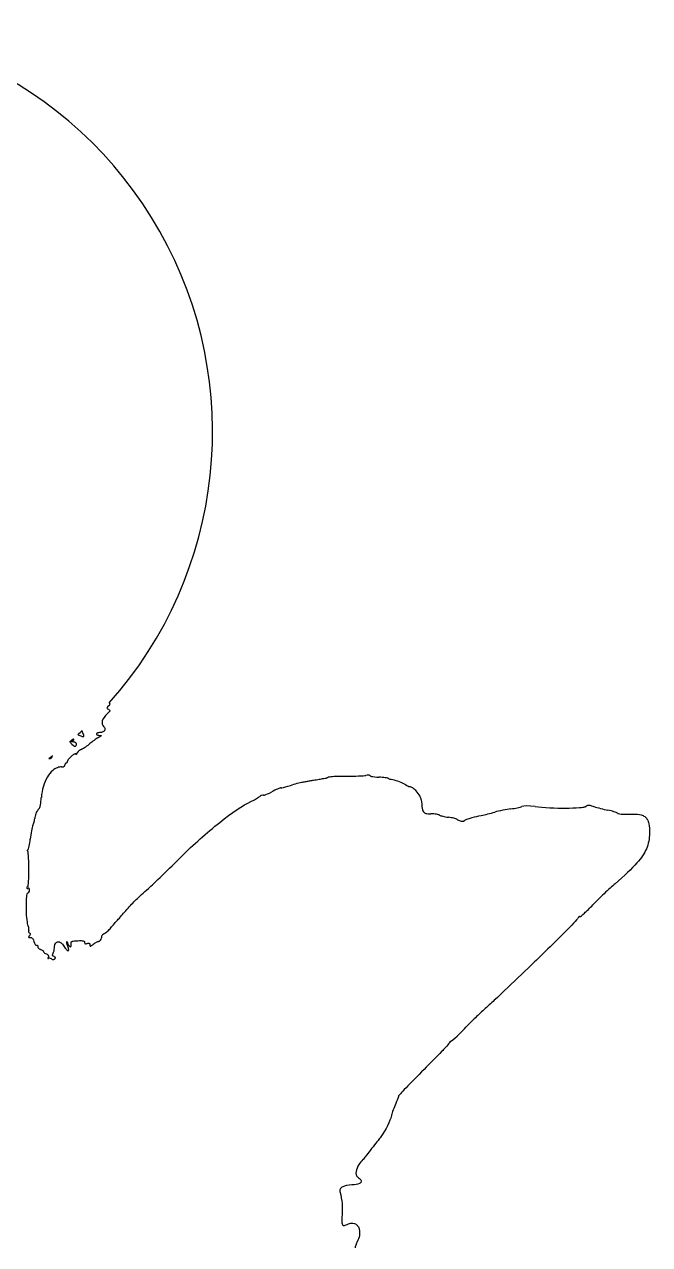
# Model space of a CAD drawing. Header units: millimetres. Extents: x -72 to 1, y -1 to 114.
# Drawn here: x -32.13 to -22.92, y 83.1 to 101.07 of the extents above; entities that cross this region are included whole.
import ezdxf

# ---------------------------------------------------------------- set-up
doc = ezdxf.new("R2010")
doc.units = ezdxf.units.MM
doc.header["$MEASUREMENT"] = 0

msp = doc.modelspace()

# ---------------------------------------------------------------- linework, layer by layer
msp.add_line((-24.684, 87.195), (-25.078, 86.817))
for start, end in [(-41.7233, 242.9561), (312.0138, 312.8307), (310.5168, 310.9956), (306.7117, 307.3586)]:
    msp.add_arc((-35.356, 95.068), 6, start, end)
for centre, major_axis, ratio, start_param, end_param in [((-30.903, 91.039), (0.0366, 0.0248), 0.352958, 4.925747, 6.527431), ((-30.744, 91.372), (-0.125, -0.306), 0.202352, 6.114635, 6.288105), ((-25.418, 92.151), (5.564, 1.386), 0.113871, 2.940744, 3.20995), ((-31.242, 90.735), (-0.107, -0.119), 0.723642, 0.085597, 0.223653), ((-31.1, 90.511), (0.084, 0.0611), 0.113571, 0.698499, 2.306272), ((-31.488, 90.629), (0.116, -0.19), 0.229423, 5.586436, 6.398852), ((-31.261, 90.427), (0.192, -0.094), 0.323283, 2.560068, 2.68826), ((-31.293, 90.361), (0.0641, 0.0376), 0.338809, 1.321755, 2.926386), ((-31.229, 90.445), (0.088, 0.06), 0.138564, 3.869023, 5.478402), ((-31.859, 90.37), (0.14, -0.094), 0.366864, 6.122205, 6.634591), ((-31.511, 90.217), (0.0013, 0.024), 0.781216, 3.178775, 4.782476), ((-31.631, 90.195), (0.0984, -0.0405), 0.456665, 5.444766, 6.469098), ((-31.512, 90.165), (-0.0014, -0.0277), 0.667182, 3.170717, 4.789202), ((-27.329, 90.011), (0.236, 0.001), 0.055694, 4.461177, 6.07527), ((-27.086, 89.992), (0.0508, 0.0101), 0.366702, 0.130983, 1.738232), ((-26.881, 89.969), (0.119, -0.007), 0.096439, 0.168801, 1.780805), ((-26.489, 89.872), (0.043, -0.0257), 0.249714, 4.285985, 5.891673), ((-31.897, 89.667), (0.013, 0.148), 0.115828, 3.236884, 4.835785), ((-28.653, 89.684), (0.0469, 0.032), 0.314957, 0.136583, 1.735404), ((-28.453, 89.768), (0.109, 0.056), 0.103078, 0.192413, 1.795778), ((-25.079, 89.484), (0.161, 0.033), 0.06882, 0.758856, 2.368035), ((-24.913, 89.534), (0.123, 0.021), 0.085288, 4.274745, 5.882975), ((-24.465, 89.458), (0.351, -0.077), 0.182415, 2.022965, 2.869842), ((-23.506, 89.477), (0.115, -0.026), 0.108082, 0.215133, 1.824412), ((-32.002, 89.318), (0.0214, 0.0711), 0.209023, 4.074977, 5.679273), ((-26.115, 89.426), (0.106, -0.007), 0.148345, 0.211654, 1.822814), ((-25.908, 89.409), (0.105, -0.017), 0.127559, 3.364899, 4.974841), ((-25.86, 89.376), (0.104, -0.016), 0.113359, 0.198497, 1.810518), ((-32.015, 89.13), (-0.022, -0.152), 0.126934, 3.521815, 5.126348), ((-32.065, 89.054), (0.015, 0.142), 0.151757, 3.260044, 4.85722), ((-32.096, 88.423), (0.014, 0.474), 0.065948, 5.179097, 6.284399), ((-29.975, 88.67), (0.358, 0.35), 0.022001, 3.545189, 5.157914), ((-32.077, 88.627), (-0.001, 0.253), 0.059304, 3.137968, 4.745269), ((-23.592, 88.242), (0.229, 0.218), 0.048265, 0.712806, 2.319648), ((-32.076, 88.354), (-0.0007, -0.02), 0.751948, 3.165721, 4.764581), ((-32.073, 88.365), (-0.0145, -0.0214), 0.564048, 5.585456, 7.186009), ((-32.082, 88.307), (0.0171, 0.037), 0.650927, 3.728107, 5.333806), ((-32.071, 88.31), (0.0064, 0.0377), 0.461988, 5.061953, 6.676008), ((-23.783, 88.096), (0.162, 0.166), 0.068912, 3.205097, 4.812961), ((-23.945, 87.915), (0.0223, 0.0008), 0.66581, 1.512927, 3.120957), ((-32.08, 87.753), (-0.0025, 0.0358), 0.557503, 4.01409, 5.62962), ((-32.043, 87.717), (-0.0019, -0.0315), 0.730084, 4.300973, 5.916455), ((-30.897, 87.739), (0.063, 0.0619), 0.167449, 3.660474, 5.269466), ((-31.946, 87.597), (0.0003, -0.0931), 0.48776, 5.097109, 6.282602), ((-31.087, 87.523), (0.0548, 0.0372), 0.210333, 0.297018, 1.902737), ((-30.946, 87.666), (0.0396, 0.0231), 0.283482, 1.433158, 3.051484), ((-31.956, 87.485), (0.0312, 0.0088), 0.526348, 5.756009, 7.366481), ((-31.88, 87.462), (0.0479, -0.0212), 0.414019, 3.081951, 4.69229), ((-31.888, 87.428), (0.048, -0.024), 0.243435, 0.117378, 1.715244), ((-31.804, 87.394), (0.0359, -0.0138), 0.353124, 3.273038, 4.888949), ((-31.704, 87.434), (-0.0122, -0.0568), 0.241345, 0.695294, 2.302293), ((-31.746, 87.294), (0.0284, -0.0188), 0.593538, 1.38732, 2.993024), ((-25.648, 86.3), (0.2, 0.207), 0.060468, 3.193817, 4.996662), ((-25.848, 86.074), (-0.0019, -0.0179), 0.860714, 3.22689, 4.835512), ((-26.255, 85.646), (-0.362, -0.362), 0.0249, 4.646755, 6.261635), ((-26.673, 85.111), (-0.048, -0.118), 0.083819, 4.40039, 5.997819), ((-27.226, 83.109), (-0.0269, -0.0654), 0.188595, 4.253549, 5.857387)]:
    msp.add_ellipse(centre, major_axis=major_axis, ratio=ratio, start_param=start_param, end_param=end_param)
for points, knots in [([(-30.886, 91.032), (-30.894, 91.025), (-30.9, 91.02), (-30.907, 91.013), (-30.909, 91.011), (-30.91, 91.007), (-30.911, 91.006), (-30.911, 91.003), (-30.911, 91.002), (-30.91, 91), (-30.909, 90.998), (-30.905, 90.993), (-30.899, 90.988), (-30.89, 90.982)], [0, 0, 0, 0, 0.00305107, 0.00305107, 0.00501725, 0.00501725, 0.00610502, 0.00610502, 0.00703363, 0.00703363, 0.00815053, 0.00815053, 0.01175052, 0.01175052, 0.01175052, 0.01175052]), ([(-30.89, 90.982), (-30.883, 90.977), (-30.878, 90.973), (-30.873, 90.967), (-30.872, 90.965), (-30.87, 90.962), (-30.87, 90.96), (-30.87, 90.957), (-30.871, 90.955), (-30.873, 90.951), (-30.874, 90.948), (-30.882, 90.938), (-30.89, 90.93), (-30.901, 90.92)], [0, 0, 0, 0, 0.00258082, 0.00258082, 0.00379894, 0.00379894, 0.00481255, 0.00481255, 0.00591632, 0.00591632, 0.00767298, 0.00767298, 0.01131781, 0.01131781, 0.01131781, 0.01131781]), ([(-31.327, 90.602), (-31.305, 90.592), (-31.288, 90.586), (-31.269, 90.581), (-31.263, 90.58), (-31.258, 90.581), (-31.256, 90.581), (-31.253, 90.582), (-31.253, 90.583), (-31.251, 90.584), (-31.251, 90.585), (-31.25, 90.587), (-31.25, 90.589), (-31.25, 90.592), (-31.25, 90.595), (-31.252, 90.603), (-31.255, 90.61), (-31.259, 90.618)], [0, 0, 0, 0, 0.0072358, 0.0072358, 0.01120346, 0.01120346, 0.01280791, 0.01280791, 0.01386856, 0.01386856, 0.01483981, 0.01483981, 0.01609083, 0.01609083, 0.01845698, 0.01845698, 0.02391284, 0.02391284, 0.02391284, 0.02391284]), ([(-31.259, 90.618), (-31.264, 90.626), (-31.269, 90.636), (-31.275, 90.655), (-31.277, 90.663), (-31.277, 90.668)], [0, 0, 0, 0, 0.003048392, 0.003048392, 0.005938936, 0.005938936, 0.005938936, 0.005938936]), ([(-31.02, 90.638), (-31.032, 90.638), (-31.042, 90.636), (-31.054, 90.632), (-31.057, 90.63), (-31.062, 90.626), (-31.063, 90.625), (-31.065, 90.622), (-31.065, 90.62), (-31.066, 90.617), (-31.065, 90.616), (-31.065, 90.614), (-31.064, 90.612), (-31.062, 90.609), (-31.06, 90.608), (-31.056, 90.605), (-31.052, 90.603), (-31.041, 90.6), (-31.033, 90.598), (-31.023, 90.598)], [0, 0, 0, 0, 0.00358229, 0.00358229, 0.00584431, 0.00584431, 0.0074179, 0.0074179, 0.00860205, 0.00860205, 0.0096595, 0.0096595, 0.01084404, 0.01084404, 0.01259081, 0.01259081, 0.0154034, 0.0154034, 0.01938087, 0.01938087, 0.01938087, 0.01938087]), ([(-31.023, 90.598), (-31.013, 90.598), (-31.006, 90.598), (-31, 90.596), (-30.999, 90.596), (-30.997, 90.595), (-30.997, 90.595), (-30.997, 90.594), (-30.997, 90.594), (-30.996, 90.594), (-30.996, 90.593), (-30.997, 90.593), (-30.997, 90.592), (-30.997, 90.592), (-30.998, 90.591), (-30.999, 90.589), (-31.001, 90.588), (-31.01, 90.581), (-31.023, 90.574), (-31.041, 90.564)], [0, 0, 0, 0, 0.00289206, 0.00289206, 0.00404851, 0.00404851, 0.00448384, 0.00448384, 0.00478138, 0.00478138, 0.00506246, 0.00506246, 0.00544124, 0.00544124, 0.00615414, 0.00615414, 0.00777073, 0.00777073, 0.01261083, 0.01261083, 0.01261083, 0.01261083]), ([(-30.958, 90.726), (-30.952, 90.719), (-30.947, 90.713), (-30.943, 90.701), (-30.941, 90.696), (-30.941, 90.685), (-30.942, 90.68), (-30.946, 90.671), (-30.949, 90.666), (-30.958, 90.657), (-30.964, 90.652), (-30.977, 90.645), (-30.985, 90.642), (-31.002, 90.639), (-31.011, 90.638), (-31.02, 90.638)], [0, 0, 0, 0, 0.00264709, 0.00264709, 0.00473937, 0.00473937, 0.00661889, 0.00661889, 0.0086927, 0.0086927, 0.01146066, 0.01146066, 0.01444615, 0.01444615, 0.0179008, 0.0179008, 0.0179008, 0.0179008]), ([(-31.458, 90.507), (-31.458, 90.504), (-31.457, 90.501), (-31.45, 90.489), (-31.44, 90.478), (-31.426, 90.466)], [0, 0, 0, 0, 0.000811357, 0.000811357, 0.003499125, 0.003499125, 0.003499125, 0.003499125]), ([(-31.411, 90.503), (-31.418, 90.503), (-31.423, 90.503), (-31.429, 90.504), (-31.43, 90.504), (-31.432, 90.505), (-31.432, 90.505), (-31.432, 90.505), (-31.433, 90.506), (-31.433, 90.506), (-31.433, 90.506), (-31.433, 90.507), (-31.433, 90.507), (-31.432, 90.508), (-31.432, 90.508), (-31.431, 90.51), (-31.43, 90.511), (-31.425, 90.515), (-31.42, 90.518), (-31.415, 90.522)], [0, 0, 0, 0, 0.002102491, 0.002102491, 0.003255537, 0.003255537, 0.003638078, 0.003638078, 0.003886308, 0.003886308, 0.004109766, 0.004109766, 0.004392128, 0.004392128, 0.004893888, 0.004893888, 0.005976754, 0.005976754, 0.008152292, 0.008152292, 0.008152292, 0.008152292]), ([(-31.415, 90.522), (-31.408, 90.526), (-31.404, 90.529), (-31.401, 90.533), (-31.4, 90.534), (-31.399, 90.536), (-31.399, 90.536), (-31.399, 90.537), (-31.399, 90.538), (-31.399, 90.538), (-31.399, 90.539), (-31.4, 90.539), (-31.4, 90.539), (-31.401, 90.54), (-31.402, 90.54), (-31.403, 90.54), (-31.404, 90.54), (-31.405, 90.54)], [0, 0, 0, 0, 0.002155061, 0.002155061, 0.00281758, 0.00281758, 0.003138277, 0.003138277, 0.003338721, 0.003338721, 0.003511269, 0.003511269, 0.003706229, 0.003706229, 0.004024297, 0.004024297, 0.004519735, 0.004519735, 0.004519735, 0.004519735]), ([(-31.367, 90.443), (-31.364, 90.447), (-31.362, 90.452), (-31.361, 90.462), (-31.361, 90.467), (-31.363, 90.475), (-31.365, 90.479), (-31.37, 90.487), (-31.374, 90.49), (-31.382, 90.496), (-31.387, 90.498), (-31.399, 90.502), (-31.405, 90.503), (-31.411, 90.503)], [0, 0, 0, 0, 0.001628216, 0.001628216, 0.002980517, 0.002980517, 0.004290607, 0.004290607, 0.005803396, 0.005803396, 0.007432484, 0.007432484, 0.009274593, 0.009274593, 0.009274593, 0.009274593]), ([(-31.77, 90.258), (-31.765, 90.257), (-31.761, 90.256), (-31.751, 90.257), (-31.747, 90.258), (-31.737, 90.262), (-31.731, 90.265), (-31.726, 90.268)], [0, 0, 0, 0, 0.001381819, 0.001381819, 0.002852048, 0.002852048, 0.004614032, 0.004614032, 0.004614032, 0.004614032]), ([(-31.369, 90.321), (-31.369, 90.322), (-31.369, 90.323), (-31.371, 90.324), (-31.371, 90.324), (-31.373, 90.325), (-31.374, 90.325), (-31.377, 90.326), (-31.379, 90.325), (-31.386, 90.324), (-31.39, 90.322), (-31.406, 90.314), (-31.42, 90.304), (-31.449, 90.28), (-31.463, 90.266), (-31.479, 90.247), (-31.484, 90.24), (-31.488, 90.231), (-31.49, 90.228), (-31.491, 90.222), (-31.492, 90.22), (-31.492, 90.217)], [0, 0, 0, 0, 0.00029457, 0.00029457, 0.00055715, 0.00055715, 0.00088042, 0.00088042, 0.00144466, 0.00144466, 0.00281447, 0.00281447, 0.00673708, 0.00673708, 0.0108934, 0.0108934, 0.01270016, 0.01270016, 0.01343282, 0.01343282, 0.01402968, 0.01402968, 0.01402968, 0.01402968]), ([(-31.358, 90.329), (-31.358, 90.327), (-31.358, 90.323), (-31.36, 90.318), (-31.36, 90.317), (-31.361, 90.315), (-31.361, 90.315), (-31.362, 90.314), (-31.362, 90.314), (-31.363, 90.314), (-31.363, 90.314), (-31.363, 90.314), (-31.364, 90.314), (-31.364, 90.314), (-31.365, 90.315), (-31.366, 90.316), (-31.366, 90.316), (-31.367, 90.318), (-31.368, 90.32), (-31.369, 90.321)], [0, 0, 0, 0, 0.000741099, 0.000741099, 0.001010433, 0.001010433, 0.001112321, 0.001112321, 0.001173831, 0.001173831, 0.001225, 0.001225, 0.001280047, 0.001280047, 0.001366427, 0.001366427, 0.001557783, 0.001557783, 0.001840562, 0.001840562, 0.001840562, 0.001840562]), ([(-31.579, 90.135), (-31.601, 90.135), (-31.622, 90.13), (-31.667, 90.113), (-31.69, 90.098), (-31.739, 90.056), (-31.765, 90.024), (-31.814, 89.943), (-31.833, 89.896), (-31.864, 89.795), (-31.874, 89.74), (-31.878, 89.684)], [0, 0, 0, 0, 0.00653592, 0.00653592, 0.01454214, 0.01454214, 0.02591425, 0.02591425, 0.03839567, 0.03839567, 0.05240676, 0.05240676, 0.05240676, 0.05240676]), ([(-28.348, 89.825), (-28.344, 89.825), (-28.339, 89.826), (-28.31, 89.831), (-28.259, 89.846), (-28.209, 89.862)], [0, 0, 0, 0, 0.00100519, 0.00100519, 0.007426978, 0.007426978, 0.007426978, 0.007426978]), ([(-28.209, 89.862), (-28.177, 89.873), (-28.142, 89.883), (-28.078, 89.901), (-28.048, 89.907), (-28.03, 89.911)], [0, 0, 0, 0, 0.00985149, 0.00985149, 0.01987529, 0.01987529, 0.01987529, 0.01987529]), ([(-28.03, 89.911), (-28.011, 89.914), (-27.989, 89.918), (-27.956, 89.923), (-27.936, 89.927), (-27.923, 89.929)], [0, 0, 0, 0, 0.00575371, 0.00575371, 0.01006305, 0.01006305, 0.01006305, 0.01006305]), ([(-27.923, 89.929), (-27.909, 89.932), (-27.883, 89.936), (-27.842, 89.943), (-27.813, 89.948), (-27.788, 89.952)], [0, 0, 0, 0, 0.0042398, 0.0042398, 0.01101869, 0.01101869, 0.01101869, 0.01101869]), ([(-27.788, 89.952), (-27.765, 89.956), (-27.739, 89.96), (-27.71, 89.965), (-27.685, 89.968), (-27.681, 89.969)], [0, 0, 0, 0, 0.006952751, 0.006952751, 0.009175265, 0.009175265, 0.009175265, 0.009175265]), ([(-27.681, 89.969), (-27.68, 89.969), (-27.678, 89.97), (-27.67, 89.973), (-27.658, 89.979), (-27.648, 89.986)], [0, 0, 0, 0, 0.000431723, 0.000431723, 0.002483028, 0.002483028, 0.002483028, 0.002483028]), ([(-27.648, 89.986), (-27.648, 89.986), (-27.647, 89.986), (-27.642, 89.988), (-27.636, 89.989), (-27.592, 89.996), (-27.494, 89.999), (-27.387, 89.998)], [0, 0, 0, 0, 0.000262464, 0.000262464, 0.001299576, 0.001299576, 0.009783885, 0.009783885, 0.009783885, 0.009783885]), ([(-27.036, 90.004), (-27.036, 90.004), (-27.035, 90.003), (-27.034, 90.002), (-27.032, 90.001), (-27.026, 89.998), (-27.019, 89.996), (-26.99, 89.989), (-26.949, 89.984), (-26.905, 89.982)], [0, 0, 0, 0, 0.000192123, 0.000192123, 0.000629222, 0.000629222, 0.002082048, 0.002082048, 0.008882454, 0.008882454, 0.008882454, 0.008882454]), ([(-26.764, 89.965), (-26.758, 89.961), (-26.751, 89.958), (-26.736, 89.953), (-26.729, 89.951), (-26.724, 89.951)], [0, 0, 0, 0, 0.001999049, 0.001999049, 0.003994222, 0.003994222, 0.003994222, 0.003994222]), ([(-26.724, 89.951), (-26.71, 89.95), (-26.692, 89.945), (-26.623, 89.927), (-26.539, 89.894), (-26.512, 89.873)], [0, 0, 0, 0, 0.00401952, 0.00401952, 0.02489862, 0.02489862, 0.02489862, 0.02489862]), ([(-28.79, 89.624), (-28.769, 89.634), (-28.745, 89.647), (-28.703, 89.671), (-28.683, 89.684), (-28.67, 89.693)], [0, 0, 0, 0, 0.0070314, 0.0070314, 0.0144063, 0.0144063, 0.0144063, 0.0144063]), ([(-28.608, 89.718), (-28.607, 89.717), (-28.607, 89.717), (-28.605, 89.717), (-28.604, 89.717), (-28.599, 89.717), (-28.594, 89.718), (-28.568, 89.724), (-28.526, 89.742), (-28.483, 89.766)], [0, 0, 0, 0, 0.000160854, 0.000160854, 0.000509303, 0.000509303, 0.001594266, 0.001594266, 0.008074864, 0.008074864, 0.008074864, 0.008074864]), ([(-26.451, 89.845), (-26.447, 89.845), (-26.442, 89.844), (-26.429, 89.839), (-26.42, 89.834), (-26.396, 89.818), (-26.378, 89.801), (-26.34, 89.757), (-26.32, 89.729), (-26.298, 89.687), (-26.291, 89.673), (-26.283, 89.648), (-26.279, 89.635), (-26.278, 89.623)], [0, 0, 0, 0, 0.00139324, 0.00139324, 0.00410332, 0.00410332, 0.01018273, 0.01018273, 0.01747988, 0.01747988, 0.0208797, 0.0208797, 0.02372072, 0.02372072, 0.02372072, 0.02372072]), ([(-31.908, 89.52), (-31.915, 89.515), (-31.922, 89.508), (-31.939, 89.486), (-31.95, 89.466), (-31.969, 89.42), (-31.976, 89.394), (-31.976, 89.374)], [0, 0, 0, 0, 0.00258448, 0.00258448, 0.00837963, 0.00837963, 0.01502266, 0.01502266, 0.01502266, 0.01502266]), ([(-29.814, 88.814), (-29.639, 88.988), (-29.442, 89.165), (-29.07, 89.46), (-28.905, 89.571), (-28.79, 89.624)], [0, 0, 0, 0, 0.0741355, 0.0741355, 0.1443732, 0.1443732, 0.1443732, 0.1443732]), ([(-26.278, 89.623), (-26.275, 89.567), (-26.271, 89.528), (-26.261, 89.49), (-26.256, 89.481), (-26.247, 89.468), (-26.242, 89.463), (-26.229, 89.455), (-26.222, 89.452), (-26.195, 89.445), (-26.172, 89.444), (-26.14, 89.443)], [0, 0, 0, 0, 0.01679857, 0.01679857, 0.02424239, 0.02424239, 0.03034343, 0.03034343, 0.03656833, 0.03656833, 0.04966673, 0.04966673, 0.04966673, 0.04966673]), ([(-24.606, 89.549), (-24.482, 89.534), (-24.303, 89.526), (-24.087, 89.528), (-24.013, 89.529), (-23.932, 89.536), (-23.907, 89.539), (-23.88, 89.544), (-23.873, 89.545), (-23.864, 89.548), (-23.862, 89.549), (-23.858, 89.551), (-23.856, 89.552), (-23.855, 89.553)], [0, 0, 0, 0, 0.03741969, 0.03741969, 0.05282747, 0.05282747, 0.05787833, 0.05787833, 0.05953517, 0.05953517, 0.06012882, 0.06012882, 0.06058401, 0.06058401, 0.06058401, 0.06058401]), ([(-23.855, 89.553), (-23.849, 89.559), (-23.844, 89.564), (-23.833, 89.569), (-23.828, 89.571), (-23.814, 89.571), (-23.806, 89.57), (-23.783, 89.565), (-23.764, 89.559), (-23.738, 89.55)], [0, 0, 0, 0, 0.00259124, 0.00259124, 0.00465446, 0.00465446, 0.0071497, 0.0071497, 0.01124068, 0.01124068, 0.01124068, 0.01124068]), ([(-23.738, 89.55), (-23.712, 89.541), (-23.677, 89.531), (-23.606, 89.512), (-23.566, 89.503), (-23.532, 89.496)], [0, 0, 0, 0, 0.00807945, 0.00807945, 0.01572279, 0.01572279, 0.01572279, 0.01572279]), ([(-25.757, 89.363), (-25.751, 89.358), (-25.744, 89.354), (-25.717, 89.342), (-25.696, 89.337), (-25.675, 89.334), (-25.665, 89.333), (-25.657, 89.334), (-25.655, 89.334), (-25.652, 89.336), (-25.652, 89.336), (-25.651, 89.337), (-25.651, 89.338), (-25.65, 89.339), (-25.65, 89.339), (-25.65, 89.339)], [0, 0, 0, 0, 0.002193777, 0.002193777, 0.006382057, 0.006382057, 0.007591745, 0.007591745, 0.007937403, 0.007937403, 0.008084667, 0.008084667, 0.008173867, 0.008173867, 0.008265366, 0.008265366, 0.008265366, 0.008265366]), ([(-25.65, 89.339), (-25.65, 89.34), (-25.65, 89.34), (-25.65, 89.341), (-25.649, 89.342), (-25.648, 89.344), (-25.647, 89.345), (-25.642, 89.349), (-25.636, 89.352), (-25.61, 89.364), (-25.574, 89.376), (-25.488, 89.4), (-25.442, 89.411), (-25.399, 89.419)], [0, 0, 0, 0, 0.00012163, 0.00012163, 0.000316, 0.000316, 0.00074242, 0.00074242, 0.0020576, 0.0020576, 0.00750119, 0.00750119, 0.01275722, 0.01275722, 0.01275722, 0.01275722]), ([(-25.399, 89.419), (-25.371, 89.424), (-25.333, 89.433), (-25.269, 89.449), (-25.229, 89.459), (-25.196, 89.468)], [0, 0, 0, 0, 0.00861662, 0.00861662, 0.01870625, 0.01870625, 0.01870625, 0.01870625]), ([(-23.393, 89.454), (-23.389, 89.451), (-23.384, 89.448), (-23.367, 89.442), (-23.353, 89.439), (-23.298, 89.434), (-23.241, 89.435), (-23.16, 89.438)], [0, 0, 0, 0, 0.001639283, 0.001639283, 0.004016069, 0.004016069, 0.008904839, 0.008904839, 0.008904839, 0.008904839]), ([(-23.16, 89.438), (-23.114, 89.44), (-23.075, 89.437), (-23.024, 89.422), (-23.005, 89.414), (-22.974, 89.39), (-22.963, 89.377), (-22.943, 89.343), (-22.935, 89.321), (-22.921, 89.259), (-22.918, 89.213), (-22.919, 89.157)], [0, 0, 0, 0, 0.01401732, 0.01401732, 0.02289186, 0.02289186, 0.03049033, 0.03049033, 0.03957783, 0.03957783, 0.05371575, 0.05371575, 0.05371575, 0.05371575]), ([(-22.919, 89.157), (-22.921, 89.073), (-22.934, 89), (-22.995, 88.86), (-23.039, 88.793), (-23.182, 88.63), (-23.288, 88.532), (-23.426, 88.414)], [0, 0, 0, 0, 0.0251046, 0.0251046, 0.04778221, 0.04778221, 0.07492376, 0.07492376, 0.07492376, 0.07492376]), ([(-32.078, 88.912), (-32.081, 88.91), (-32.084, 88.908), (-32.087, 88.905), (-32.087, 88.904), (-32.088, 88.902), (-32.089, 88.902), (-32.089, 88.901), (-32.089, 88.9), (-32.089, 88.9), (-32.088, 88.899), (-32.088, 88.899), (-32.088, 88.899), (-32.087, 88.898), (-32.086, 88.898), (-32.085, 88.897), (-32.083, 88.897), (-32.082, 88.897)], [0, 0, 0, 0, 0.001245271, 0.001245271, 0.001830545, 0.001830545, 0.002134107, 0.002134107, 0.002321745, 0.002321745, 0.002481532, 0.002481532, 0.002658066, 0.002658066, 0.002938137, 0.002938137, 0.003534106, 0.003534106, 0.003534106, 0.003534106]), ([(-32.083, 88.27), (-32.084, 88.27), (-32.085, 88.27), (-32.086, 88.268), (-32.087, 88.267), (-32.089, 88.264), (-32.09, 88.261), (-32.095, 88.248), (-32.097, 88.233), (-32.105, 88.164), (-32.105, 88.066), (-32.099, 87.937), (-32.095, 87.89), (-32.087, 87.837), (-32.084, 87.821), (-32.079, 87.802), (-32.077, 87.797), (-32.074, 87.788), (-32.072, 87.785), (-32.07, 87.782)], [0, 0, 0, 0, 0.00020852, 0.00020852, 0.00056656, 0.00056656, 0.0014119, 0.0014119, 0.00424022, 0.00424022, 0.01751445, 0.01751445, 0.02350994, 0.02350994, 0.0256657, 0.0256657, 0.02644514, 0.02644514, 0.02702078, 0.02702078, 0.02702078, 0.02702078]), ([(-30.619, 88.033), (-30.569, 88.089), (-30.529, 88.133), (-30.434, 88.227), (-30.38, 88.276), (-30.301, 88.345)], [0, 0, 0, 0, 0.02254223, 0.02254223, 0.04478655, 0.04478655, 0.04478655, 0.04478655]), ([(-30.855, 87.763), (-30.84, 87.782), (-30.819, 87.806), (-30.784, 87.847), (-30.763, 87.871), (-30.744, 87.891)], [0, 0, 0, 0, 0.00739689, 0.00739689, 0.01540973, 0.01540973, 0.01540973, 0.01540973]), ([(-30.744, 87.891), (-30.725, 87.912), (-30.702, 87.938), (-30.662, 87.984), (-30.638, 88.01), (-30.619, 88.033)], [0, 0, 0, 0, 0.0085011, 0.0085011, 0.01734656, 0.01734656, 0.01734656, 0.01734656]), ([(-23.967, 87.914), (-23.967, 87.914), (-23.967, 87.914), (-23.968, 87.913), (-23.968, 87.912), (-23.971, 87.907), (-23.975, 87.902), (-24.012, 87.856), (-24.115, 87.751), (-24.316, 87.549), (-24.513, 87.357), (-24.684, 87.195)], [0, 0, 0, 0, 0.00008378, 0.00008378, 0.00032709, 0.00032709, 0.00141346, 0.00141346, 0.01243305, 0.01243305, 0.05083106, 0.05083106, 0.05083106, 0.05083106]), ([(-32.054, 87.647), (-32.058, 87.642), (-32.062, 87.638), (-32.065, 87.632), (-32.065, 87.631), (-32.066, 87.629), (-32.066, 87.628), (-32.065, 87.626), (-32.065, 87.626), (-32.064, 87.625), (-32.064, 87.624), (-32.062, 87.623), (-32.061, 87.623), (-32.058, 87.621), (-32.055, 87.621), (-32.047, 87.62), (-32.042, 87.62), (-32.038, 87.62)], [0, 0, 0, 0, 0.001955658, 0.001955658, 0.002683262, 0.002683262, 0.003152057, 0.003152057, 0.003512632, 0.003512632, 0.003892952, 0.003892952, 0.004504047, 0.004504047, 0.005769503, 0.005769503, 0.007188425, 0.007188425, 0.007188425, 0.007188425]), ([(-32.053, 87.688), (-32.05, 87.686), (-32.047, 87.684), (-32.044, 87.68), (-32.043, 87.678), (-32.042, 87.675), (-32.042, 87.673), (-32.042, 87.669), (-32.042, 87.666), (-32.046, 87.659), (-32.05, 87.653), (-32.054, 87.647)], [0, 0, 0, 0, 0.001152068, 0.001152068, 0.00198976, 0.00198976, 0.002719897, 0.002719897, 0.003640165, 0.003640165, 0.005969135, 0.005969135, 0.005969135, 0.005969135]), ([(-32.038, 87.62), (-32.032, 87.62), (-32.026, 87.619), (-32.016, 87.615), (-32.012, 87.613), (-32.004, 87.605), (-32.001, 87.6), (-31.994, 87.587), (-31.991, 87.576), (-31.988, 87.562)], [0, 0, 0, 0, 0.001948971, 0.001948971, 0.003639613, 0.003639613, 0.005580413, 0.005580413, 0.008867394, 0.008867394, 0.008867394, 0.008867394]), ([(-31.685, 87.47), (-31.685, 87.49), (-31.682, 87.506), (-31.674, 87.529), (-31.669, 87.537), (-31.659, 87.548), (-31.654, 87.552), (-31.643, 87.557), (-31.637, 87.558), (-31.625, 87.559), (-31.619, 87.558), (-31.604, 87.553), (-31.595, 87.548), (-31.574, 87.532), (-31.56, 87.516), (-31.547, 87.494)], [0, 0, 0, 0, 0.00597679, 0.00597679, 0.01027332, 0.01027332, 0.01362194, 0.01362194, 0.01664649, 0.01664649, 0.02003587, 0.02003587, 0.0248595, 0.0248595, 0.03399166, 0.03399166, 0.03399166, 0.03399166]), ([(-31.48, 87.465), (-31.493, 87.507), (-31.501, 87.538), (-31.503, 87.555), (-31.503, 87.558), (-31.503, 87.56), (-31.503, 87.561), (-31.503, 87.561), (-31.503, 87.561), (-31.503, 87.561), (-31.503, 87.561), (-31.503, 87.561), (-31.502, 87.561), (-31.502, 87.561), (-31.502, 87.561), (-31.502, 87.561), (-31.502, 87.561), (-31.502, 87.561), (-31.501, 87.561), (-31.5, 87.559), (-31.499, 87.557), (-31.496, 87.551), (-31.493, 87.543), (-31.491, 87.538)], [0, 0, 0, 0, 0.0129436, 0.0129436, 0.01531517, 0.01531517, 0.01571487, 0.01571487, 0.01588148, 0.01588148, 0.0159895, 0.0159895, 0.01608624, 0.01608624, 0.01620516, 0.01620516, 0.01641805, 0.01641805, 0.01695061, 0.01695061, 0.01892037, 0.01892037, 0.02540535, 0.02540535, 0.02540535, 0.02540535]), ([(-31.491, 87.538), (-31.484, 87.523), (-31.478, 87.511), (-31.467, 87.497), (-31.463, 87.493), (-31.458, 87.489), (-31.455, 87.487), (-31.451, 87.486), (-31.45, 87.486), (-31.447, 87.486), (-31.446, 87.486), (-31.443, 87.488), (-31.442, 87.488), (-31.44, 87.491), (-31.44, 87.492), (-31.438, 87.497), (-31.437, 87.501), (-31.436, 87.512), (-31.436, 87.52), (-31.437, 87.528)], [0, 0, 0, 0, 0.00493325, 0.00493325, 0.00779149, 0.00779149, 0.00948016, 0.00948016, 0.01047838, 0.01047838, 0.01126753, 0.01126753, 0.01207925, 0.01207925, 0.01323315, 0.01323315, 0.01546802, 0.01546802, 0.02022074, 0.02022074, 0.02022074, 0.02022074]), ([(-31.437, 87.528), (-31.439, 87.537), (-31.439, 87.545), (-31.437, 87.553), (-31.436, 87.556), (-31.434, 87.56), (-31.432, 87.561), (-31.427, 87.564), (-31.424, 87.566), (-31.405, 87.571), (-31.381, 87.573), (-31.342, 87.574)], [0, 0, 0, 0, 0.00297227, 0.00297227, 0.0042083, 0.0042083, 0.00536989, 0.00536989, 0.00691445, 0.00691445, 0.01221916, 0.01221916, 0.01221916, 0.01221916]), ([(-31.342, 87.574), (-31.303, 87.576), (-31.277, 87.575), (-31.256, 87.57), (-31.252, 87.569), (-31.247, 87.565), (-31.245, 87.563), (-31.243, 87.56), (-31.242, 87.558), (-31.241, 87.554), (-31.24, 87.552), (-31.24, 87.55)], [0, 0, 0, 0, 0.01181601, 0.01181601, 0.01584896, 0.01584896, 0.01854271, 0.01854271, 0.02065559, 0.02065559, 0.0229293, 0.0229293, 0.0229293, 0.0229293]), ([(-31.24, 87.55), (-31.24, 87.546), (-31.24, 87.543), (-31.238, 87.538), (-31.237, 87.536), (-31.235, 87.533), (-31.234, 87.532), (-31.23, 87.53), (-31.228, 87.53), (-31.223, 87.529), (-31.219, 87.529), (-31.211, 87.53), (-31.206, 87.532), (-31.202, 87.533)], [0, 0, 0, 0, 0.001077665, 0.001077665, 0.001784763, 0.001784763, 0.002384445, 0.002384445, 0.003078364, 0.003078364, 0.004230365, 0.004230365, 0.005625386, 0.005625386, 0.005625386, 0.005625386]), ([(-31.202, 87.533), (-31.195, 87.535), (-31.189, 87.537), (-31.18, 87.537), (-31.177, 87.537), (-31.173, 87.536), (-31.171, 87.535), (-31.168, 87.533), (-31.167, 87.532), (-31.165, 87.528), (-31.165, 87.526), (-31.163, 87.52), (-31.163, 87.517), (-31.163, 87.514)], [0, 0, 0, 0, 0.002237827, 0.002237827, 0.003734842, 0.003734842, 0.00482974, 0.00482974, 0.005821522, 0.005821522, 0.007127657, 0.007127657, 0.009050631, 0.009050631, 0.009050631, 0.009050631]), ([(-31.163, 87.514), (-31.163, 87.507), (-31.163, 87.502), (-31.161, 87.498), (-31.16, 87.497), (-31.159, 87.496), (-31.159, 87.495), (-31.158, 87.495), (-31.157, 87.495), (-31.155, 87.494), (-31.154, 87.495), (-31.151, 87.495), (-31.149, 87.496), (-31.138, 87.502), (-31.127, 87.51), (-31.112, 87.522)], [0, 0, 0, 0, 0.00201467, 0.00201467, 0.002627394, 0.002627394, 0.003092484, 0.003092484, 0.003556977, 0.003556977, 0.004252181, 0.004252181, 0.005596169, 0.005596169, 0.009392894, 0.009392894, 0.009392894, 0.009392894]), ([(-31.037, 87.562), (-31.035, 87.562), (-31.033, 87.563), (-31.027, 87.564), (-31.024, 87.566), (-31.016, 87.572), (-31.011, 87.578), (-30.999, 87.593), (-30.993, 87.604), (-30.988, 87.619), (-30.986, 87.625), (-30.985, 87.634), (-30.985, 87.639), (-30.986, 87.644)], [0, 0, 0, 0, 0.000641262, 0.000641262, 0.001683148, 0.001683148, 0.00362508, 0.00362508, 0.006404587, 0.006404587, 0.007712356, 0.007712356, 0.008843189, 0.008843189, 0.008843189, 0.008843189]), ([(-31.802, 87.379), (-31.796, 87.377), (-31.79, 87.374), (-31.782, 87.368), (-31.779, 87.365), (-31.776, 87.359), (-31.774, 87.356), (-31.773, 87.35), (-31.774, 87.347), (-31.774, 87.34), (-31.775, 87.337), (-31.776, 87.334)], [0, 0, 0, 0, 0.001894714, 0.001894714, 0.003056926, 0.003056926, 0.004038935, 0.004038935, 0.004935497, 0.004935497, 0.00596691, 0.00596691, 0.00596691, 0.00596691]), ([(-31.776, 87.334), (-31.779, 87.327), (-31.78, 87.322), (-31.78, 87.317), (-31.78, 87.316), (-31.78, 87.314), (-31.78, 87.314), (-31.779, 87.313), (-31.779, 87.313), (-31.779, 87.313), (-31.779, 87.312), (-31.778, 87.312), (-31.778, 87.312), (-31.777, 87.312), (-31.776, 87.313), (-31.775, 87.313), (-31.773, 87.314), (-31.772, 87.315)], [0, 0, 0, 0, 0.002029738, 0.002029738, 0.002683893, 0.002683893, 0.002956841, 0.002956841, 0.003125467, 0.003125467, 0.003269025, 0.003269025, 0.003429242, 0.003429242, 0.003689138, 0.003689138, 0.004448919, 0.004448919, 0.004448919, 0.004448919]), ([(-31.691, 87.341), (-31.698, 87.343), (-31.702, 87.346), (-31.708, 87.35), (-31.71, 87.352), (-31.712, 87.356), (-31.713, 87.358), (-31.713, 87.363), (-31.713, 87.366), (-31.711, 87.374), (-31.709, 87.381), (-31.704, 87.389)], [0, 0, 0, 0, 0.001948925, 0.001948925, 0.003102214, 0.003102214, 0.004065768, 0.004065768, 0.005228686, 0.005228686, 0.00772557, 0.00772557, 0.00772557, 0.00772557]), ([(-31.681, 87.307), (-31.677, 87.311), (-31.674, 87.315), (-31.672, 87.319), (-31.671, 87.321), (-31.671, 87.324), (-31.671, 87.325), (-31.672, 87.328), (-31.672, 87.329), (-31.674, 87.332), (-31.676, 87.333), (-31.681, 87.336), (-31.685, 87.339), (-31.691, 87.341)], [0, 0, 0, 0, 0.001711716, 0.001711716, 0.002546867, 0.002546867, 0.003147291, 0.003147291, 0.003748416, 0.003748416, 0.004657321, 0.004657321, 0.006592345, 0.006592345, 0.006592345, 0.006592345]), ([(-31.547, 87.494), (-31.534, 87.471), (-31.52, 87.454), (-31.505, 87.439), (-31.499, 87.433), (-31.49, 87.429), (-31.488, 87.428), (-31.485, 87.427), (-31.483, 87.427), (-31.481, 87.428), (-31.48, 87.428), (-31.479, 87.429), (-31.478, 87.43), (-31.477, 87.431), (-31.476, 87.433), (-31.475, 87.436), (-31.475, 87.439), (-31.475, 87.449), (-31.478, 87.458), (-31.48, 87.465)], [0, 0, 0, 0, 0.00798666, 0.00798666, 0.01054329, 0.01054329, 0.0113618, 0.0113618, 0.01183002, 0.01183002, 0.01216813, 0.01216813, 0.01249708, 0.01249708, 0.01294046, 0.01294046, 0.01378295, 0.01378295, 0.0166489, 0.0166489, 0.0166489, 0.0166489]), ([(-31.73, 87.307), (-31.724, 87.303), (-31.719, 87.299), (-31.711, 87.296), (-31.708, 87.295), (-31.701, 87.295), (-31.699, 87.295), (-31.693, 87.297), (-31.691, 87.299), (-31.686, 87.302), (-31.684, 87.305), (-31.681, 87.307)], [0, 0, 0, 0, 0.00224425, 0.00224425, 0.003819308, 0.003819308, 0.005222797, 0.005222797, 0.006573287, 0.006573287, 0.008183401, 0.008183401, 0.008183401, 0.008183401]), ([(-25.078, 86.817), (-25.106, 86.79), (-25.156, 86.744), (-25.236, 86.67), (-25.29, 86.62), (-25.339, 86.576)], [0, 0, 0, 0, 0.011782, 0.011782, 0.02970522, 0.02970522, 0.02970522, 0.02970522]), ([(-25.339, 86.576), (-25.387, 86.532), (-25.438, 86.484), (-25.497, 86.428), (-25.556, 86.372), (-25.58, 86.346)], [0, 0, 0, 0, 0.01929018, 0.01929018, 0.02477388, 0.02477388, 0.02477388, 0.02477388]), ([(-25.863, 86.073), (-25.863, 86.073), (-25.863, 86.073), (-25.863, 86.073), (-25.863, 86.072), (-25.865, 86.07), (-25.867, 86.067), (-25.889, 86.039), (-25.953, 85.971), (-26.057, 85.863), (-26.154, 85.765), (-26.24, 85.679)], [0, 0, 0, 0, 0.00004139, 0.00004139, 0.00016601, 0.00016601, 0.00075209, 0.00075209, 0.00735186, 0.00735186, 0.02957702, 0.02957702, 0.02957702, 0.02957702]), ([(-26.617, 85.284), (-26.617, 85.283), (-26.618, 85.281), (-26.62, 85.272), (-26.625, 85.257), (-26.637, 85.223), (-26.651, 85.188), (-26.668, 85.152)], [0, 0, 0, 0, 0.000332916, 0.000332916, 0.002424029, 0.002424029, 0.009228512, 0.009228512, 0.009228512, 0.009228512]), ([(-26.722, 84.999), (-26.724, 84.988), (-26.728, 84.974), (-26.759, 84.881), (-26.838, 84.731), (-26.886, 84.673)], [0, 0, 0, 0, 0.00330071, 0.00330071, 0.02662693, 0.02662693, 0.02662693, 0.02662693]), ([(-26.886, 84.673), (-26.904, 84.652), (-26.932, 84.617), (-26.977, 84.559), (-27.007, 84.521), (-27.033, 84.486)], [0, 0, 0, 0, 0.00825107, 0.00825107, 0.02008765, 0.02008765, 0.02008765, 0.02008765]), ([(-27.033, 84.486), (-27.056, 84.456), (-27.081, 84.423), (-27.11, 84.387), (-27.135, 84.355), (-27.14, 84.351)], [0, 0, 0, 0, 0.01132263, 0.01132263, 0.01432738, 0.01432738, 0.01432738, 0.01432738]), ([(-27.14, 84.351), (-27.164, 84.331), (-27.184, 84.305), (-27.222, 84.244), (-27.236, 84.206), (-27.244, 84.157), (-27.244, 84.141), (-27.239, 84.121), (-27.237, 84.115), (-27.232, 84.107), (-27.231, 84.105), (-27.227, 84.101), (-27.225, 84.099), (-27.222, 84.097)], [0, 0, 0, 0, 0.00938526, 0.00938526, 0.02154308, 0.02154308, 0.02804646, 0.02804646, 0.03109304, 0.03109304, 0.03250727, 0.03250727, 0.03390083, 0.03390083, 0.03390083, 0.03390083]), ([(-27.222, 84.097), (-27.198, 84.079), (-27.181, 84.064), (-27.169, 84.046), (-27.166, 84.04), (-27.164, 84.032), (-27.164, 84.028), (-27.165, 84.022), (-27.166, 84.019), (-27.17, 84.013), (-27.172, 84.01), (-27.18, 84.004), (-27.186, 84), (-27.218, 83.987), (-27.257, 83.981), (-27.304, 83.977)], [0, 0, 0, 0, 0.00903196, 0.00903196, 0.01202617, 0.01202617, 0.01393767, 0.01393767, 0.01562678, 0.01562678, 0.01767588, 0.01767588, 0.02132429, 0.02132429, 0.03636268, 0.03636268, 0.03636268, 0.03636268]), ([(-27.304, 83.977), (-27.364, 83.973), (-27.408, 83.964), (-27.447, 83.946), (-27.457, 83.94), (-27.47, 83.927), (-27.474, 83.921), (-27.479, 83.909), (-27.48, 83.904), (-27.48, 83.893), (-27.48, 83.887), (-27.479, 83.881)], [0, 0, 0, 0, 0.0178133, 0.0178133, 0.02388875, 0.02388875, 0.02779816, 0.02779816, 0.03079559, 0.03079559, 0.03402919, 0.03402919, 0.03402919, 0.03402919]), ([(-27.479, 83.881), (-27.463, 83.811), (-27.453, 83.758), (-27.444, 83.654), (-27.445, 83.605), (-27.449, 83.542)], [0, 0, 0, 0, 0.02159129, 0.02159129, 0.04337385, 0.04337385, 0.04337385, 0.04337385]), ([(-27.449, 83.542), (-27.453, 83.485), (-27.454, 83.445), (-27.449, 83.41), (-27.447, 83.402), (-27.442, 83.392), (-27.44, 83.389), (-27.435, 83.384), (-27.433, 83.383), (-27.427, 83.381), (-27.424, 83.38), (-27.416, 83.38), (-27.41, 83.381), (-27.395, 83.386), (-27.383, 83.391), (-27.372, 83.397)], [0, 0, 0, 0, 0.01729375, 0.01729375, 0.02379748, 0.02379748, 0.02764149, 0.02764149, 0.0305921, 0.0305921, 0.03373042, 0.03373042, 0.03864467, 0.03864467, 0.04734989, 0.04734989, 0.04734989, 0.04734989]), ([(-27.372, 83.397), (-27.35, 83.407), (-27.329, 83.413), (-27.296, 83.416), (-27.281, 83.415), (-27.255, 83.406), (-27.244, 83.4), (-27.224, 83.383), (-27.215, 83.372), (-27.2, 83.344), (-27.194, 83.327), (-27.188, 83.285), (-27.188, 83.259), (-27.199, 83.2), (-27.211, 83.17), (-27.225, 83.142)], [0, 0, 0, 0, 0.00732368, 0.00732368, 0.01295877, 0.01295877, 0.01789753, 0.01789753, 0.02319217, 0.02319217, 0.03008166, 0.03008166, 0.03930257, 0.03930257, 0.04935427, 0.04935427, 0.04935427, 0.04935427])]:
    msp.add_open_spline(points, degree=3, knots=knots)

doc.saveas('drawing.dxf')
